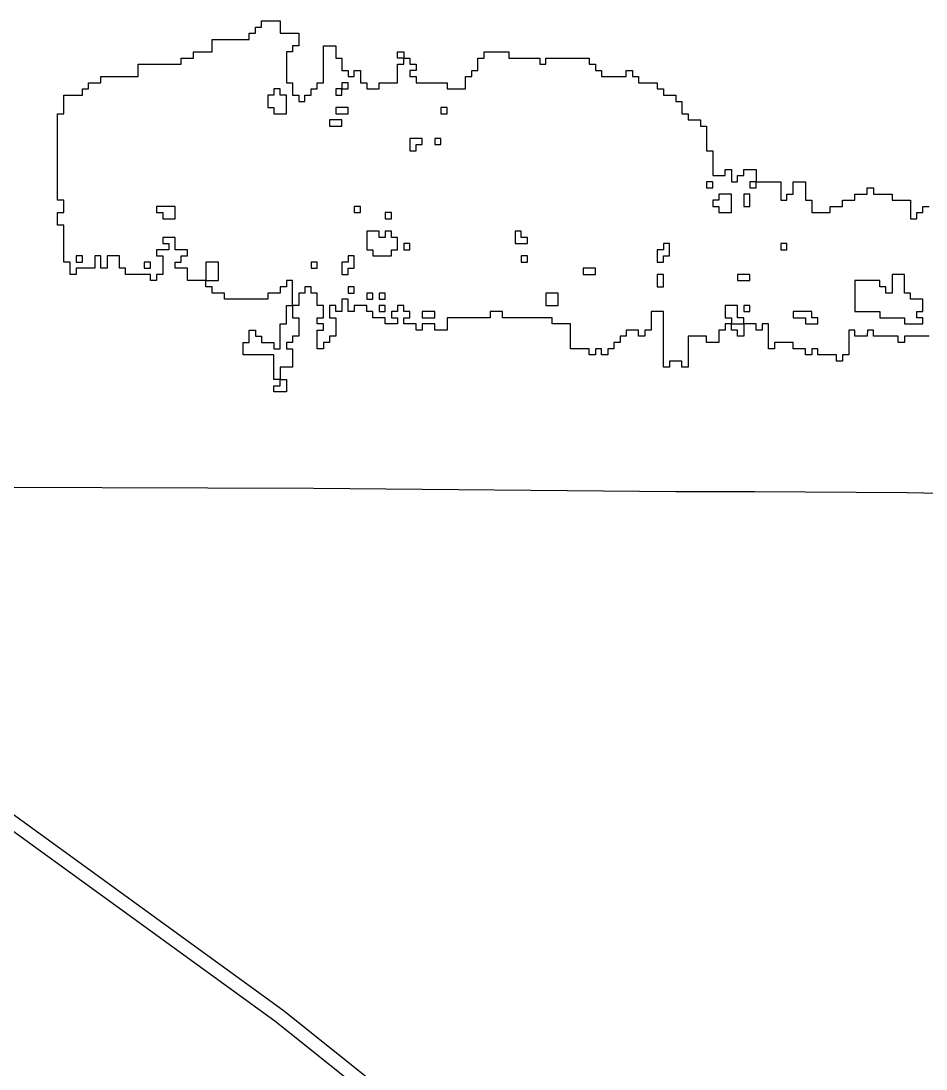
# Model space of a CAD drawing. Header units: metres. Extents: x 553506 to 563855, y 142925 to 150243.
# Drawn here: x 556552.1 to 556845, y 148017 to 148356 of the extents above; entities that cross this region are included whole.
import ezdxf

# ---------------------------------------------------------------- set-up
doc = ezdxf.new("R2010")
doc.units = ezdxf.units.M
for name, color, linetype in [('C-FLOOD_ZONE_3', 150, 'Continuous'), ('C-RAILWAYS', 250, 'Continuous'), ('C-ROADS', 33, 'Continuous')]:
    doc.layers.add(name, color=color, linetype=linetype)

msp = doc.modelspace()

# ---------------------------------------------------------------- linework, layer by layer
at = {"layer": 'C-FLOOD_ZONE_3'}
msp.add_lwpolyline([(556846.0006, 148253.9994), (556842.001, 148253.999), (556838.001, 148253.999), (556838.0006, 148251.9994), (556835.9994, 148251.9994), (556835.999, 148253.999), (556827.9994, 148253.9994), (556827.999, 148255.999), (556826.001, 148255.999), (556826.0005, 148253.9993), (556821.9994, 148253.9994), (556821.999, 148255.999), (556820.001, 148255.999), (556820.0006, 148247.9994), (556818.001, 148247.999), (556818.0006, 148245.9994), (556815.9994, 148245.9994), (556815.999, 148247.999), (556809.9994, 148247.9994), (556809.999, 148249.999), (556808.001, 148249.999), (556808.0006, 148247.9994), (556805.9994, 148247.9994), (556805.999, 148249.999), (556801.9994, 148249.9994), (556801.999, 148251.999), (556796.001, 148251.999), (556796.0006, 148249.9994), (556793.9994, 148249.9994), (556793.999, 148257.999), (556792.001, 148257.999), (556792.0006, 148255.9994), (556789.9994, 148255.9994), (556789.999, 148257.999), (556786, 148258), (556785.999, 148259.999), (556783.9994, 148259.9994), (556783.999, 148263.999), (556780.001, 148263.999), (556780.001, 148260.001), (556782.0006, 148260.0006), (556782, 148258), (556780.001, 148257.999), (556780.0006, 148255.9994), (556778.001, 148255.999), (556778.0006, 148251.9994), (556773.9994, 148251.9994), (556773.999, 148253.999), (556768.001, 148253.999), (556768.001, 148247.999), (556768.001, 148246.001), (556768.0006, 148243.9994), (556765.9994, 148243.9994), (556765.999, 148245.999), (556762.001, 148245.999), (556762.0006, 148243.9994), (556759.9994, 148243.9994), (556759.999, 148261.999), (556756.001, 148261.999), (556756.0006, 148255.9994), (556754.001, 148255.999), (556754.0006, 148253.9994), (556751.9994, 148253.9994), (556751.999, 148255.999), (556748.001, 148255.999), (556748.0006, 148253.9994), (556746.001, 148253.999), (556746.0006, 148251.9994), (556744.001, 148251.999), (556744.0006, 148249.9994), (556742.001, 148249.999), (556742.0006, 148247.9994), (556739.9994, 148247.9994), (556739.999, 148249.999), (556738.001, 148249.999), (556738.0006, 148247.9994), (556735.9994, 148247.9994), (556735.999, 148249.999), (556729.9994, 148249.9994), (556729.999, 148257.999), (556723.9994, 148257.9994), (556723.999, 148259.999), (556707.9994, 148259.9994), (556707.999, 148261.999), (556704.001, 148261.999), (556704.0006, 148259.9994), (556690.001, 148259.999), (556690.0006, 148255.9994), (556685.9994, 148255.9994), (556685.999, 148257.999), (556682.001, 148257.999), (556682.0006, 148255.9994), (556679.9994, 148255.9994), (556679.999, 148257.999), (556675.9994, 148257.9994), (556675.9994, 148260.0006), (556677.999, 148260.001), (556677.999, 148261.999), (556675.9994, 148261.9994), (556675.999, 148263.999), (556674.001, 148263.999), (556674.0006, 148261.9994), (556672.001, 148261.999), (556672.001, 148260.001), (556674.0006, 148260.0006), (556674.0006, 148257.9994), (556669.9994, 148257.9994), (556669.999, 148259.999), (556665.9994, 148259.9994), (556665.999, 148261.999), (556663.9994, 148261.9994), (556663.999, 148263.999), (556660.001, 148263.999), (556660.0006, 148261.9994), (556657.9994, 148261.9994), (556657.999, 148265.999), (556656.001, 148265.999), (556656.0006, 148261.9994), (556653.9994, 148261.9994), (556653.999, 148263.999), (556652.001, 148263.999), (556652.001, 148260.001), (556654.0006, 148260.0006), (556654.0006, 148253.9994), (556652.001, 148253.999), (556652.0006, 148251.9994), (556650.001, 148251.999), (556650.0006, 148249.9994), (556647.9993, 148249.9995), (556647.999, 148251.999), (556647.9994, 148256.0006), (556649.999, 148256.001), (556649.999, 148257.999), (556647.9994, 148257.9994), (556647.9994, 148260.0006), (556649.999, 148260.001), (556649.999, 148263.999), (556647.9994, 148263.9994), (556647.999, 148267.999), (556645.9994, 148267.9994), (556645.999, 148269.999), (556644.001, 148269.999), (556644.0006, 148267.9994), (556642.001, 148267.999), (556642.0006, 148263.9994), (556640, 148264), (556639.999, 148271.999), (556638.001, 148271.999), (556638.0006, 148269.9994), (556636.001, 148269.999), (556636.0006, 148267.9994), (556632.001, 148267.999), (556632.0006, 148265.9994), (556617.9994, 148265.9994), (556617.999, 148267.999), (556613.9994, 148267.9994), (556613.999, 148269.999), (556611.9994, 148269.9994), (556612, 148272), (556605.9994, 148271.9994), (556605.999, 148275.999), (556601.9994, 148275.9994), (556601.9994, 148278.0006), (556603.999, 148278.001), (556603.9994, 148280.0006), (556605.999, 148280.001), (556605.999, 148281.999), (556601.9994, 148281.9994), (556601.999, 148285.999), (556598.001, 148285.999), (556598.001, 148284.001), (556600.0006, 148284.0006), (556600.0006, 148281.9994), (556596.001, 148281.999), (556596.001, 148280.001), (556598.0006, 148280.0006), (556598.0006, 148273.9994), (556596.001, 148273.999), (556596.0006, 148271.9994), (556593.9994, 148271.9994), (556593.999, 148273.999), (556585.9994, 148273.9994), (556585.999, 148275.999), (556583.9994, 148275.9994), (556583.999, 148279.999), (556580.001, 148279.999), (556580.0005, 148275.9993), (556577.9994, 148275.9994), (556577.999, 148279.999), (556576.001, 148279.999), (556576.0006, 148275.9994), (556570.001, 148275.999), (556570.0006, 148273.9994), (556567.9994, 148273.9994), (556567.999, 148277.999), (556565.9994, 148277.9994), (556565.999, 148289.999), (556563.9994, 148289.9994), (556563.9994, 148294.0006), (556565.999, 148294.001), (556565.999, 148297.999), (556563.9994, 148297.9994), (556563.999, 148312), (556563.999, 148314), (556563.9994, 148326.0006), (556565.999, 148326.001), (556565.9994, 148332.0006), (556571.999, 148332.001), (556571.9994, 148334.0006), (556573.999, 148334.001), (556573.9994, 148336.0006), (556577.999, 148336.001), (556577.9994, 148338.0006), (556589.999, 148338.001), (556589.9994, 148342.0006), (556603.999, 148342.001), (556603.9994, 148344.0006), (556607.999, 148344.001), (556607.9994, 148346.0006), (556613.999, 148346.001), (556613.9994, 148350.0006), (556625.999, 148350.001), (556625.9994, 148352.0006), (556627.999, 148352.001), (556627.9994, 148354.0006), (556629.999, 148354.001), (556629.9994, 148356.0006), (556636.0006, 148356.0006), (556636.001, 148352.001), (556642.0006, 148352.0006), (556642.0006, 148347.9994), (556640.001, 148347.999), (556640.0006, 148345.9994), (556638.001, 148345.999), (556638.001, 148343.999), (556638.001, 148336.001), (556640.0006, 148336.0006), (556640.001, 148334.001), (556640.001, 148332.001), (556642.0006, 148332.0006), (556642.001, 148330.001), (556643.999, 148330.001), (556643.9994, 148332.0006), (556645.999, 148332.001), (556645.9994, 148334.0006), (556647.999, 148334.001), (556647.9994, 148336.0006), (556649.999, 148336.001), (556649.9994, 148348.0006), (556654.0006, 148348.0006), (556654.001, 148344.001), (556656.0006, 148344.0006), (556656.001, 148340.001), (556658.0006, 148340.0006), (556658.001, 148338.001), (556659.999, 148338.001), (556659.9994, 148340.0006), (556662.0006, 148340.0006), (556662.001, 148336.001), (556664.0006, 148336.0006), (556664.001, 148334.001), (556667.999, 148334.001), (556667.9994, 148336.0006), (556673.999, 148336.001), (556673.9994, 148342.0006), (556675.999, 148342.001), (556676, 148344), (556678.0006, 148344.0006), (556678.001, 148342.001), (556680.0006, 148342.0006), (556680.0006, 148339.9994), (556678.001, 148339.999), (556678.001, 148338.001), (556680.0006, 148338.0006), (556680.001, 148336.001), (556690.0006, 148336.0006), (556690.001, 148334.001), (556695.999, 148334.001), (556695.9994, 148338.0006), (556697.999, 148338.001), (556697.9994, 148340.0006), (556699.999, 148340.001), (556699.9994, 148344.0006), (556701.999, 148344.001), (556701.9994, 148346.0006), (556710.0006, 148346.0006), (556710.001, 148344.001), (556720.0006, 148344.0006), (556720.001, 148342.001), (556721.999, 148342.001), (556721.9994, 148344.0006), (556736.0006, 148344.0006), (556736.001, 148342.001), (556738.0006, 148342.0006), (556738.001, 148340.001), (556740.0006, 148340.0006), (556740.001, 148338.001), (556747.999, 148338.001), (556747.9994, 148340.0006), (556750.0006, 148340.0006), (556750.001, 148338.001), (556752.0006, 148338.0006), (556752.001, 148336.001), (556758.0006, 148336.0006), (556758.001, 148334.001), (556760.0006, 148334.0006), (556760.001, 148332.001), (556764.0006, 148332.0006), (556764.001, 148330.001), (556766.0006, 148330.0006), (556766.001, 148326.001), (556768.0006, 148326.0006), (556768.001, 148324.001), (556772.0006, 148324.0006), (556772.001, 148322.001), (556774.0006, 148322.0006), (556774.001, 148314.001), (556776.0007, 148314.0005), (556776.001, 148310.001), (556776.001, 148306.001), (556779.999, 148306.001), (556779.9994, 148308.0006), (556782.0006, 148308.0006), (556782.001, 148304.001), (556783.999, 148304.001), (556783.9994, 148306.0006), (556785.999, 148306.001), (556785.9994, 148308.0006), (556790.0006, 148308.0006), (556790, 148304), (556798.0006, 148304.0006), (556798.001, 148298.001), (556799.999, 148298.001), (556799.9994, 148300.0006), (556801.999, 148300.001), (556801.9994, 148304.0006), (556806.0006, 148304.0006), (556806.001, 148298.001), (556808.0006, 148298.0006), (556808.001, 148294.001), (556813.999, 148294.001), (556813.9994, 148296.0006), (556817.999, 148296.001), (556817.9994, 148298.0006), (556821.999, 148298.001), (556821.9994, 148300.0006), (556825.999, 148300.001), (556825.9994, 148302.0006), (556828.0006, 148302.0006), (556828.001, 148300.001), (556834.0006, 148300.0006), (556834.001, 148298.001), (556840.0006, 148298.0006), (556840.001, 148292.001), (556841.999, 148292.001), (556841.9994, 148294.0006), (556843.999, 148294.001), (556843.9994, 148296.0006), (556845.999, 148296.001)], dxfattribs=at)
for points in [[(556676.0006, 148346.0006), (556676, 148344), (556673.9994, 148343.9994), (556673.9994, 148346.0006), (556676.0006, 148346.0006)], [(556632.001, 148328.001), (556634.0006, 148328.0006), (556634.001, 148326.001), (556635.999, 148326.001), (556637.999, 148326.001), (556637.999, 148328.001), (556637.999, 148331.999), (556635.9994, 148331.9994), (556635.999, 148333.999), (556634.001, 148333.999), (556634.0006, 148331.9994), (556632.001, 148331.999), (556632.001, 148328.001)], [(556654.001, 148333.999), (556654.001, 148332.001), (556655.999, 148332.001), (556656, 148334), (556654.001, 148333.999)], [(556656.001, 148335.999), (556656, 148334), (556657.999, 148334.001), (556657.999, 148335.999), (556656.001, 148335.999)], [(556657.999, 148326.001), (556657.999, 148327.999), (556654.001, 148327.999), (556654.001, 148326.001), (556657.999, 148326.001)], [(556689.999, 148326.001), (556689.999, 148327.999), (556688.001, 148327.999), (556688.001, 148326.001), (556689.999, 148326.001)], [(556655.999, 148322.001), (556655.999, 148323.999), (556652.001, 148323.999), (556652.001, 148322.001), (556655.999, 148322.001)], [(556681.999, 148317.999), (556678.001, 148317.999), (556678.001, 148314.001), (556679.999, 148314.001), (556679.9994, 148316.0006), (556681.999, 148316.001), (556681.999, 148317.999)], [(556687.999, 148316.001), (556687.999, 148317.999), (556686.001, 148317.999), (556686.001, 148316.001), (556687.999, 148316.001)], [(556775.999, 148302.001), (556775.999, 148303.999), (556774.001, 148303.999), (556774.001, 148302.001), (556775.999, 148302.001)], [(556788.001, 148303.999), (556788.001, 148302.001), (556789.999, 148302.001), (556790, 148304), (556788.001, 148303.999)], [(556776.001, 148296.001), (556778.0006, 148296.0006), (556778.001, 148294.001), (556781.999, 148294.001), (556781.999, 148296.001), (556781.999, 148297.999), (556781.999, 148299.999), (556778.001, 148299.999), (556778.0006, 148297.9994), (556776.001, 148297.999), (556776.001, 148296.001)], [(556787.999, 148296.001), (556787.999, 148299.999), (556786.001, 148299.999), (556786.001, 148296.001), (556787.999, 148296.001)], [(556601.999, 148292.001), (556601.999, 148295.999), (556596.001, 148295.999), (556596.001, 148294.001), (556598.0006, 148294.0006), (556598.001, 148292.001), (556601.999, 148292.001)], [(556661.999, 148294.001), (556661.999, 148295.999), (556660.001, 148295.999), (556660.001, 148294.001), (556661.999, 148294.001)], [(556671.999, 148292.001), (556671.999, 148293.999), (556670.001, 148293.999), (556670.001, 148292.001), (556671.999, 148292.001)], [(556673.999, 148285.999), (556671.9994, 148285.9994), (556671.999, 148287.999), (556670.001, 148287.999), (556670.0006, 148285.9994), (556667.9994, 148285.9994), (556667.999, 148287.999), (556664.001, 148287.999), (556664.001, 148282.001), (556666.0006, 148282.0006), (556666.001, 148280.001), (556671.999, 148280.001), (556671.9994, 148282.0006), (556673.999, 148282.001), (556673.999, 148285.999)], [(556712.001, 148287.999), (556712.001, 148284.001), (556715.999, 148284.001), (556715.999, 148285.999), (556713.9994, 148285.9994), (556713.999, 148287.999), (556712.001, 148287.999)], [(556677.999, 148282.001), (556677.999, 148283.999), (556676.001, 148283.999), (556676.001, 148282.001), (556677.999, 148282.001)], [(556758.001, 148278.001), (556759.999, 148278.001), (556759.9994, 148280.0006), (556761.999, 148280.001), (556761.999, 148283.999), (556760.001, 148283.999), (556760.0006, 148281.9994), (556758.001, 148281.999), (556758.001, 148278.001)], [(556799.999, 148282.001), (556799.999, 148283.999), (556798.001, 148283.999), (556798.001, 148282.001), (556799.999, 148282.001)], [(556570.001, 148278.001), (556571.999, 148278.001), (556571.999, 148279.999), (556570.001, 148279.999), (556570.001, 148278.001)], [(556659.999, 148279.999), (556658.001, 148279.999), (556658.0006, 148277.9994), (556656.001, 148277.999), (556656.001, 148274.001), (556657.999, 148274.001), (556657.9994, 148276.0006), (556659.999, 148276.001), (556659.999, 148279.999)], [(556715.999, 148278.001), (556715.999, 148279.999), (556714.001, 148279.999), (556714.001, 148278.001), (556715.999, 148278.001)], [(556593.999, 148276.001), (556593.999, 148277.999), (556592.001, 148277.999), (556592.001, 148276.001), (556593.999, 148276.001)], [(556615.999, 148272.001), (556615.999, 148277.999), (556612.001, 148277.999), (556612, 148272), (556615.999, 148272.001)], [(556647.999, 148276.001), (556647.999, 148277.999), (556646.001, 148277.999), (556646.001, 148276.001), (556647.999, 148276.001)], [(556737.999, 148274.001), (556737.999, 148275.999), (556734.001, 148275.999), (556734.001, 148274.001), (556737.999, 148274.001)], [(556759.999, 148270.001), (556759.999, 148273.999), (556758.001, 148273.999), (556758.001, 148270.001), (556759.999, 148270.001)], [(556787.999, 148272.001), (556787.999, 148273.999), (556784.001, 148273.999), (556784.001, 148272.001), (556787.999, 148272.001)], [(556834.001, 148260.001), (556836, 148260.001), (556838.0006, 148260.0006), (556838.001, 148258.001), (556843.999, 148258.001), (556843.999, 148259.999), (556841.9994, 148259.9994), (556841.9994, 148262.0006), (556843.999, 148262.001), (556843.999, 148264.001), (556843.999, 148265.999), (556839.9994, 148265.9994), (556839.999, 148267.999), (556837.9994, 148267.9994), (556837.999, 148273.999), (556836.001, 148273.999), (556834.001, 148273.999), (556834.001, 148271.999), (556834.0006, 148267.9994), (556831.9994, 148267.9994), (556831.999, 148269.999), (556829.9994, 148269.9994), (556829.999, 148271.999), (556826.001, 148271.999), (556822.001, 148271.999), (556822.001, 148262.001), (556828, 148262.001), (556830.0006, 148262.0006), (556830.001, 148260.001), (556834.001, 148260.001)], [(556659.999, 148268.001), (556659.999, 148269.999), (556658.001, 148269.999), (556658.001, 148268.001), (556659.999, 148268.001)], [(556665.999, 148266.001), (556665.999, 148267.999), (556664.001, 148267.999), (556664.001, 148266.001), (556665.999, 148266.001)], [(556669.999, 148266.001), (556669.999, 148267.999), (556668.001, 148267.999), (556668.001, 148266.001), (556669.999, 148266.001)], [(556725.999, 148264.001), (556725.999, 148267.999), (556722.001, 148267.999), (556722.001, 148264.001), (556725.999, 148264.001)], [(556631.999, 148247.999), (556626.001, 148247.999), (556623.9994, 148247.9994), (556623.9994, 148252.0006), (556625.999, 148252.001), (556625.999, 148254.001), (556625.9993, 148256.0005), (556628.0006, 148256.0006), (556628.001, 148254.001), (556630.0006, 148254.0006), (556630.001, 148252.001), (556632.001, 148252.001), (556634.0005, 148252.0007), (556634.001, 148250.001), (556635.999, 148250.001), (556635.999, 148254.001), (556635.9994, 148258.0006), (556637.999, 148258.001), (556637.999, 148260.001), (556637.9993, 148264.0005), (556640, 148264), (556640.001, 148260.001), (556642.0006, 148260.0006), (556642.0006, 148253.9994), (556640.001, 148253.999), (556640.0007, 148251.9995), (556638.001, 148251.999), (556638.001, 148250.001), (556640.0007, 148250.0005), (556640.001, 148248.001), (556640.0006, 148243.9994), (556636.001, 148243.999), (556636, 148240), (556633.9994, 148239.9994), (556633.999, 148247.999), (556631.999, 148247.999)], [(556669.999, 148262.001), (556669.999, 148263.999), (556668.001, 148263.999), (556668.001, 148262.001), (556669.999, 148262.001)], [(556787.999, 148262.001), (556787.999, 148263.999), (556786.001, 148263.999), (556786.001, 148262.001), (556787.999, 148262.001)], [(556685.999, 148260.001), (556685.999, 148261.999), (556682.001, 148261.999), (556682.001, 148260.001), (556685.999, 148260.001)], [(556809.999, 148258.001), (556809.999, 148259.999), (556807.9994, 148259.9994), (556807.999, 148261.999), (556802.001, 148261.999), (556802.001, 148260.001), (556806.0006, 148260.0006), (556806.001, 148258.001), (556809.999, 148258.001)], [(556781.9994, 148255.9994), (556782, 148258), (556786, 148258), (556786.0006, 148253.9994), (556783.9994, 148253.9994), (556783.999, 148255.999), (556781.9994, 148255.9994)], [(556633.9994, 148235.9994), (556633.9994, 148238.0006), (556635.999, 148238.001), (556636, 148240), (556638.0006, 148240.0006), (556638.0006, 148235.9994), (556633.9994, 148235.9994)]]:
    msp.add_lwpolyline(points, close=True, dxfattribs=at)
at = {"layer": 'C-RAILWAYS'}
for points in [[(556799.4358, 147902.2254), (556707.9492, 147973.5677), (556634.2588, 148032.4659), (556490.8551, 148136.4521), (556395.0118, 148196.1922)], [(556401.7797, 148196.3872), (556493.3407, 148140.2229), (556636.9949, 148036.044), (556710.7565, 147977.1035), (556802.2079, 147905.7714)]]:
    msp.add_lwpolyline(points, dxfattribs=at)
at = {"layer": 'C-ROADS'}
msp.add_lwpolyline([(557085.6659, 148143.4374), (557019.6541, 148166.2601), (556988.8884, 148177.462), (556959.3099, 148186.8751), (556936.0465, 148193.4652), (556912.4535, 148197.1182), (556886.8884, 148200.5664), (556860.3635, 148202.9392), (556838.8818, 148203.385), (556789.5399, 148203.6924), (556764.0606, 148203.6491), (556646.7937, 148204.8009), (556509.8427, 148205.233), (556469.2801, 148205.5774), (556388.3475, 148206.8295)], dxfattribs=at)

doc.saveas('drawing.dxf')
